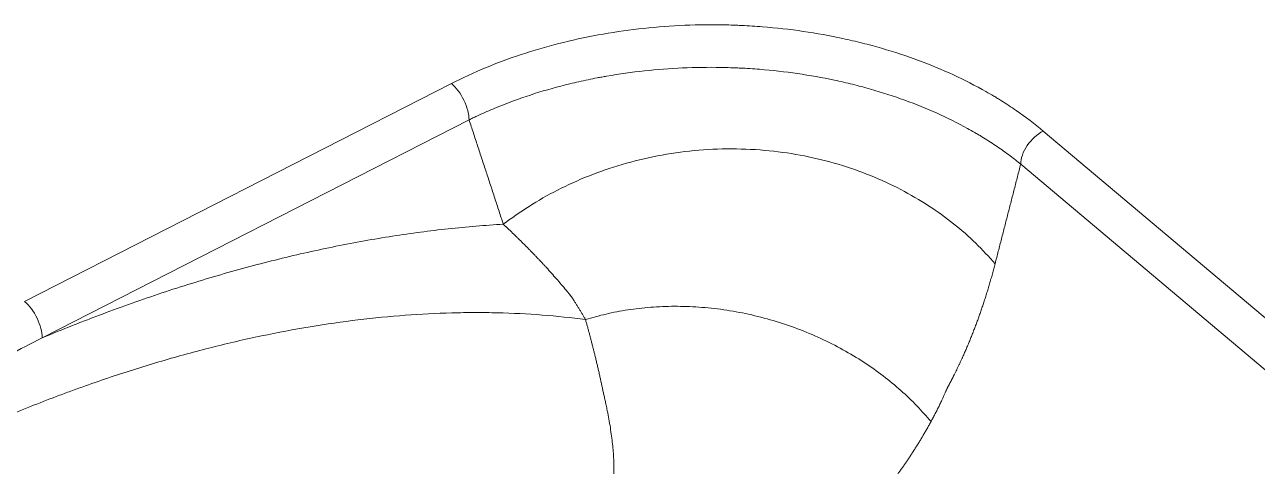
# Model space of a CAD drawing. Extents: x 10170 to 11010, y -16669 to -16075.
# Drawn here: x 10568.8 to 10598.95, y -16197.01 to -16186.19 of the extents above; entities that cross this region are included whole.
import ezdxf

# ---------------------------------------------------------------- set-up
doc = ezdxf.new("R2010")
doc.units = 0
doc.header["$MEASUREMENT"] = 0
doc.linetypes.add('HIDDEN2', pattern=[4.7625, 3.175, -1.5875])
doc.layers.add('1', color=4, linetype='HIDDEN2', lineweight=13)

msp = doc.modelspace()

# ---------------------------------------------------------------- linework, layer by layer
at = {"layer": '1', "color": 1, "linetype": 'Continuous', "lineweight": 13}
for p, q in [((10568.80262, -16192.9679), (10579.24028, -16187.63025)), ((10579.67157, -16188.52037), (10569.23391, -16193.85802)), ((10593.71256, -16188.79471), (10625.57208, -16215.66996)), ((10625.02124, -16216.48106), (10593.16172, -16189.60581))]:
    msp.add_line(p, q, dxfattribs=at)
for centre, major_axis, ratio, start_param, end_param in [((10579.24257, -16188.15848), (0.31871, -0.62324), 0.46078096, 0.73873211, 2.30952844), ((10593.71485, -16189.32295), (-0.45135, -0.53506), 0.59760843, 4.10016161, 5.67095794), ((10568.80491, -16193.49614), (0.31871, -0.62324), 0.46078096, 0.73873211, 2.30952844)]:
    msp.add_ellipse(centre, major_axis=major_axis, ratio=ratio, start_param=start_param, end_param=end_param, dxfattribs=at)
for points, degree, knots in [([(10579.24028, -16187.63025), (10579.50963, -16187.49251), (10579.78664, -16187.36477), (10580.35535, -16187.1285), (10580.93875, -16186.91143), (10581.55116, -16186.73226), (10582.1783, -16186.57235), (10582.49925, -16186.50201), (10583.15649, -16186.38146), (10583.48682, -16186.33235), (10584.15077, -16186.2557), (10584.48439, -16186.22815), (10585.1549, -16186.19452), (10585.4918, -16186.18842), (10585.91501, -16186.19452), (10586.04213, -16186.19738), (10586.16949, -16186.2018), (10586.25445, -16186.2051), (10586.29698, -16186.20692), (10586.50924, -16186.2169), (10586.67804, -16186.22762), (10587.18145, -16186.26779), (10587.51311, -16186.30527), (10588.16865, -16186.40119), (10588.49254, -16186.45964), (10588.9725, -16186.56318), (10589.13151, -16186.60035), (10589.36852, -16186.66014), (10589.44728, -16186.68074), (10589.60428, -16186.72331), (10589.68261, -16186.74529), (10590.07093, -16186.85807), (10590.37233, -16186.95767), (10590.95719, -16187.17506), (10591.24065, -16187.29284), (10591.78972, -16187.54652), (10592.05532, -16187.68241), (10592.37588, -16187.86388), (10592.43942, -16187.90076), (10592.53385, -16187.95695), (10592.56519, -16187.97584), (10592.62745, -16188.01382), (10592.78213, -16188.10936), (10592.93196, -16188.20783), (10593.28234, -16188.44976), (10593.50365, -16188.61848), (10593.71256, -16188.79471)], 3, [0, 0, 0, 0, 0.0625, 0.0625, 0.125, 0.1875, 0.1875, 0.25, 0.25, 0.3125, 0.3125, 0.375, 0.375, 0.4375, 0.4375, 0.453125, 0.4609375, 0.4609375, 0.46875, 0.46875, 0.5, 0.5, 0.5625, 0.5625, 0.625, 0.625, 0.65625, 0.65625, 0.671875, 0.671875, 0.6875, 0.6875, 0.75, 0.75, 0.8125, 0.8125, 0.875, 0.875, 0.890625, 0.890625, 0.8984375, 0.8984375, 0.90625, 0.9375, 0.9375, 1, 1, 1, 1]), ([(10593.16172, -16189.60581), (10593.15567, -16189.60084), (10593.14956, -16189.59585), (10593.13737, -16189.58591), (10593.11904, -16189.57103), (10593.07605, -16189.53643), (10592.98913, -16189.46779), (10592.81152, -16189.33271), (10592.54712, -16189.146), (10592.32421, -16189.0033), (10592.1813, -16188.91621), (10592.15254, -16188.8989), (10592.09466, -16188.86448), (10592.06552, -16188.84737), (10591.97772, -16188.79644), (10591.91865, -16188.76302), (10591.62061, -16188.5985), (10591.37369, -16188.47521), (10590.86322, -16188.2449), (10590.59967, -16188.13787), (10590.0559, -16187.94013), (10589.77566, -16187.84942), (10589.41458, -16187.74656), (10589.34173, -16187.7265), (10589.19569, -16187.68763), (10588.97591, -16187.63117), (10588.75405, -16187.58016), (10588.30757, -16187.4853), (10587.70494, -16187.37789), (10587.08782, -16187.30821), (10586.61943, -16187.27039), (10586.46238, -16187.26019), (10586.26488, -16187.25051), (10586.22529, -16187.24873), (10586.1462, -16187.24548), (10586.02764, -16187.24108), (10585.90929, -16187.23809), (10585.51532, -16187.23122), (10585.20171, -16187.23563), (10584.57757, -16187.26378), (10584.26703, -16187.28752), (10583.64905, -16187.35443), (10583.3416, -16187.3976), (10582.99751, -16187.45747), (10582.95934, -16187.46428), (10582.88322, -16187.47817), (10582.76934, -16187.49943), (10582.50571, -16187.55206), (10582.28328, -16187.60226), (10581.8431, -16187.70939), (10581.55585, -16187.78976), (10580.99372, -16187.96833), (10580.71883, -16188.06655), (10580.31608, -16188.2276), (10580.18406, -16188.28331), (10579.98938, -16188.36993), (10579.89287, -16188.41399), (10579.78173, -16188.46674), (10579.72653, -16188.49344), (10579.70295, -16188.50496), (10579.68725, -16188.51265), (10579.67938, -16188.51652), (10579.67157, -16188.52037)], 3, [0, 0, 0, 0, 0.00195312, 0.00195312, 0.00390625, 0.0078125, 0.015625, 0.03125, 0.0625, 0.09375, 0.09375, 0.1015625, 0.1015625, 0.109375, 0.109375, 0.125, 0.125, 0.1875, 0.1875, 0.25, 0.25, 0.3125, 0.3125, 0.328125, 0.328125, 0.34375, 0.375, 0.375, 0.4375, 0.5, 0.5, 0.53125, 0.53125, 0.5390625, 0.5390625, 0.546875, 0.5625, 0.5625, 0.625, 0.625, 0.6875, 0.6875, 0.75, 0.75, 0.7578125, 0.7578125, 0.765625, 0.78125, 0.8125, 0.8125, 0.875, 0.875, 0.9375, 0.9375, 0.96875, 0.96875, 0.984375, 0.9921875, 0.99609375, 0.99804688, 0.99804688, 1, 1, 1, 1]), ([(10569.23391, -16193.85802), (10569.47912, -16193.75587), (10569.84677, -16193.60647), (10570.21416, -16193.46287), (10570.45902, -16193.36844), (10570.58134, -16193.32191), (10571.19176, -16193.09286), (10571.67701, -16192.92097), (10572.64134, -16192.59976), (10573.12042, -16192.45046), (10574.07249, -16192.17418), (10575.01846, -16191.9202), (10576.41928, -16191.60574), (10577.80191, -16191.35791), (10579.16618, -16191.17736), (10580.06336, -16191.10219), (10580.50882, -16191.07608)], 3, [0, 0, 0, 0, 0.0625, 0.09375, 0.09375, 0.125, 0.125, 0.25, 0.25, 0.375, 0.375, 0.5, 0.625, 0.75, 0.875, 1, 1, 1, 1]), ([(10582.5181, -16193.41173), (10582.51182, -16193.40097), (10582.49925, -16193.37943), (10582.4802, -16193.34698), (10582.46099, -16193.31441), (10582.44162, -16193.28171), (10582.42208, -16193.24888), (10582.40238, -16193.21592), (10582.3825, -16193.18284), (10582.36245, -16193.14962), (10582.34222, -16193.11628), (10582.32181, -16193.08281), (10582.30123, -16193.04922), (10582.28059, -16193.01567), (10582.25985, -16192.98222), (10582.23894, -16192.94895), (10582.22147, -16192.92131), (10582.2075, -16192.89967), (10582.1972, -16192.88434), (10582.18712, -16192.86983), (10582.17724, -16192.85617), (10582.1676, -16192.84333), (10582.15774, -16192.83084), (10582.14764, -16192.81837), (10582.13732, -16192.80558), (10582.12697, -16192.79281), (10582.1166, -16192.78004), (10582.10621, -16192.76728), (10582.09581, -16192.75454), (10582.08539, -16192.74181), (10582.07495, -16192.72908), (10582.06449, -16192.71637), (10582.05401, -16192.70367), (10582.00879, -16192.64898), (10581.92783, -16192.55246), (10581.80868, -16192.41406), (10581.68712, -16192.27631), (10581.58675, -16192.16525), (10581.50916, -16192.08077), (10581.45531, -16192.02266), (10581.40084, -16191.96442), (10581.34573, -16191.90603), (10581.29, -16191.84751), (10581.23362, -16191.78886), (10581.17661, -16191.73009), (10581.11894, -16191.67119), (10581.06064, -16191.61217), (10581.00168, -16191.55305), (10580.9421, -16191.49381), (10580.88195, -16191.43445), (10580.82123, -16191.37498), (10580.75993, -16191.31541), (10580.69805, -16191.25573), (10580.63558, -16191.19595), (10580.57258, -16191.13608), (10580.53007, -16191.09608), (10580.50882, -16191.07608)], 3, [0, 0, 0, 0, 0.01385144, 0.02771572, 0.04159285, 0.05548287, 0.06938579, 0.08330165, 0.09723045, 0.11117223, 0.12512701, 0.1390948, 0.15307564, 0.16706954, 0.18084885, 0.19462064, 0.20838492, 0.21509335, 0.22151095, 0.22763792, 0.23347452, 0.23902106, 0.24427792, 0.24993415, 0.25558342, 0.26122572, 0.26686105, 0.2724894, 0.27811078, 0.28372518, 0.2893326, 0.29493304, 0.30052649, 0.30611295, 0.36715901, 0.42767272, 0.48765161, 0.54709276, 0.57215417, 0.59723105, 0.62232345, 0.64743138, 0.67255489, 0.697694, 0.72284873, 0.7480191, 0.77320513, 0.79840683, 0.82361637, 0.8488228, 0.87402615, 0.89922652, 0.92442401, 0.94961869, 0.97481066, 1, 1, 1, 1]), ([(10592.53529, -16192.04375), (10592.27657, -16193.05064), (10591.90654, -16193.94779), (10591.71888, -16194.40277), (10591.45017, -16194.93178), (10591.3942, -16195.0365), (10591.37761, -16195.06754), (10591.36501, -16195.09395), (10591.35532, -16195.11427), (10591.33251, -16195.16523), (10591.28145, -16195.27937), (10591.26339, -16195.31897), (10591.12236, -16195.62829), (10590.96802, -16195.91008)], 2, [0, 0, 0, 0.5, 0.5, 0.75, 0.8125, 0.8125, 0.828125, 0.828125, 0.84375, 0.84375, 0.875, 0.875, 1, 1, 1]), ([(10582.5181, -16193.41173), (10582.17052, -16193.36546), (10581.8177, -16193.32841), (10581.1014, -16193.27308), (10580.7379, -16193.2548), (10580.27681, -16193.24377), (10580.18426, -16193.24215), (10579.99848, -16193.24011), (10579.90522, -16193.23967), (10579.62495, -16193.24016), (10579.43737, -16193.24286), (10578.87244, -16193.25797), (10578.11338, -16193.29687), (10577.34282, -16193.37273), (10576.5665, -16193.467), (10576.17545, -16193.52338), (10575.38762, -16193.65446), (10574.99084, -16193.72916), (10574.19155, -16193.89685), (10573.78905, -16193.98985), (10572.97823, -16194.19431), (10572.56993, -16194.30578), (10571.74737, -16194.54757), (10571.33308, -16194.67794), (10570.70711, -16194.88787), (10570.39298, -16194.99642), (10570.07714, -16195.11038), (10569.8662, -16195.18757), (10569.76063, -16195.22673), (10569.23269, -16195.42525), (10568.80966, -16195.59282), (10567.96223, -16195.94534), (10567.53784, -16196.13028), (10566.9002, -16196.42074), (10566.68749, -16196.5197), (10566.36815, -16196.67162), (10566.26166, -16196.72284), (10566.04856, -16196.8265), (10565.94197, -16196.87892), (10565.622, -16197.03819), (10565.4084, -16197.147), (10564.98098, -16197.36664), (10564.76714, -16197.47747), (10564.12568, -16197.80859), (10563.69811, -16198.02823), (10562.84264, -16198.46845), (10562.41476, -16198.6889), (10561.55854, -16199.13082), (10561.13022, -16199.35226), (10559.84453, -16200.01804), (10558.98644, -16200.46387), (10557.26793, -16201.35907), (10556.4075, -16201.8084), (10554.68403, -16202.70969), (10553.821, -16203.16164), (10552.09199, -16204.06678), (10551.22602, -16204.51995), (10549.9246, -16205.19939), (10549.4904, -16205.42582), (10548.62114, -16205.87841), (10548.1861, -16206.10453), (10547.31506, -16206.5567), (10546.87906, -16206.78276), (10546.22423, -16207.12198), (10546.0058, -16207.2351), (10545.56876, -16207.46107), (10545.35014, -16207.5739), (10544.69407, -16207.91149), (10544.25641, -16208.13531), (10543.76394, -16208.38479), (10543.70922, -16208.41246), (10543.59968, -16208.46806), (10543.54487, -16208.49597), (10543.38026, -16208.58016), (10543.27029, -16208.63695), (10543.13244, -16208.7093), (10543.10486, -16208.7238), (10543.04977, -16208.75266), (10543.02224, -16208.76705), (10542.93972, -16208.80999), (10542.8299, -16208.86669), (10542.72057, -16208.92161), (10542.63881, -16208.96193), (10542.61159, -16208.97522), (10542.55723, -16209.00147), (10542.53007, -16209.01446), (10542.503, -16209.02718)], 3, [0, 0, 0, 0, 0.03125, 0.03125, 0.0625, 0.0625, 0.0703125, 0.0703125, 0.078125, 0.078125, 0.09375, 0.09375, 0.125, 0.15625, 0.15625, 0.1875, 0.1875, 0.21875, 0.21875, 0.25, 0.25, 0.28125, 0.28125, 0.3125, 0.3125, 0.328125, 0.3359375, 0.3359375, 0.34375, 0.34375, 0.375, 0.375, 0.40625, 0.40625, 0.421875, 0.421875, 0.4296875, 0.4296875, 0.4375, 0.4375, 0.453125, 0.453125, 0.46875, 0.46875, 0.5, 0.5, 0.53125, 0.53125, 0.5625, 0.5625, 0.625, 0.625, 0.6875, 0.6875, 0.75, 0.75, 0.8125, 0.8125, 0.84375, 0.84375, 0.875, 0.875, 0.90625, 0.90625, 0.921875, 0.921875, 0.9375, 0.9375, 0.96875, 0.96875, 0.97265625, 0.97265625, 0.9765625, 0.9765625, 0.984375, 0.984375, 0.98632812, 0.98632812, 0.98828125, 0.98828125, 0.9921875, 0.99609375, 0.99609375, 0.99804687, 0.99804687, 1, 1, 1, 1]), ([(10578.95423, -16199.07713), (10578.96208, -16199.08206), (10578.97778, -16199.09194), (10579.00131, -16199.10658), (10579.02483, -16199.12111), (10579.04834, -16199.13551), (10579.07184, -16199.14979), (10579.09533, -16199.16393), (10579.1188, -16199.17795), (10579.14227, -16199.19185), (10579.16572, -16199.20561), (10579.18916, -16199.21924), (10579.21259, -16199.23275), (10579.236, -16199.24612), (10579.2594, -16199.25936), (10579.28279, -16199.27247), (10579.30616, -16199.28545), (10579.32952, -16199.2983), (10579.35286, -16199.31102), (10579.37619, -16199.3236), (10579.3995, -16199.33605), (10579.42279, -16199.34837), (10579.44606, -16199.36055), (10579.46932, -16199.37259), (10579.49256, -16199.3845), (10579.51577, -16199.39627), (10579.53897, -16199.40791), (10579.56215, -16199.41941), (10579.58531, -16199.43077), (10579.60845, -16199.442), (10579.63157, -16199.45308), (10579.65466, -16199.46403), (10579.73363, -16199.501), (10579.86802, -16199.56041), (10580.05568, -16199.63434), (10580.24188, -16199.69835), (10580.42138, -16199.75062), (10580.59441, -16199.79178), (10580.76131, -16199.82245), (10580.92672, -16199.84337), (10581.1363, -16199.85711), (10581.38622, -16199.85), (10581.65651, -16199.80595), (10581.90785, -16199.72774), (10582.12948, -16199.62192), (10582.33243, -16199.48662), (10582.50698, -16199.33179), (10582.66412, -16199.15106), (10582.79408, -16198.95951), (10582.90931, -16198.74289), (10582.98517, -16198.56033), (10583.04287, -16198.39017), (10583.09032, -16198.2277), (10583.12973, -16198.05504), (10583.15761, -16197.89757), (10583.17441, -16197.78334), (10583.18726, -16197.67621), (10583.19683, -16197.57677), (10583.21155, -16197.38242), (10583.21965, -16197.09182), (10583.20362, -16196.70305), (10583.17142, -16196.37621), (10583.13515, -16196.111), (10583.10151, -16195.90427), (10583.06822, -16195.72461), (10583.03767, -16195.57333), (10583.01174, -16195.45146), (10582.98657, -16195.33718), (10582.96271, -16195.23073), (10582.94066, -16195.13233), (10582.92384, -16195.05509), (10582.91135, -16194.99612), (10582.90201, -16194.95235), (10582.89232, -16194.90711), (10582.88224, -16194.8604), (10582.87174, -16194.8122), (10582.86078, -16194.76249), (10582.84933, -16194.71126), (10582.83401, -16194.6438), (10582.8147, -16194.56046), (10582.79131, -16194.46148), (10582.76738, -16194.36223), (10582.74427, -16194.26809), (10582.72206, -16194.17909), (10582.70085, -16194.09525), (10582.67926, -16194.01106), (10582.65731, -16193.92651), (10582.63499, -16193.84161), (10582.61231, -16193.75636), (10582.58929, -16193.67077), (10582.56592, -16193.58481), (10582.54223, -16193.49854), (10582.52614, -16193.44065), (10582.5181, -16193.41173)], 3, [0, 0, 0, 0, 0.00168379, 0.00336923, 0.00505631, 0.00674507, 0.00843551, 0.01012765, 0.01182152, 0.01351712, 0.01521448, 0.01691362, 0.01861455, 0.02031729, 0.02202186, 0.02372829, 0.02543658, 0.02714677, 0.02885887, 0.03057291, 0.0322889, 0.03400687, 0.03572684, 0.03744883, 0.03917287, 0.04089898, 0.04262718, 0.04435751, 0.04608998, 0.04782461, 0.04956145, 0.0513005, 0.05304181, 0.06743955, 0.08205451, 0.09690475, 0.11201086, 0.12618838, 0.14070758, 0.15559107, 0.17086435, 0.1994577, 0.22989201, 0.25853202, 0.28931781, 0.31804105, 0.34931538, 0.37801053, 0.40995572, 0.43801173, 0.47125104, 0.48394425, 0.50447861, 0.53320036, 0.54771243, 0.56125464, 0.57379685, 0.58531091, 0.59577082, 0.64062604, 0.68297088, 0.72251033, 0.74452088, 0.76580154, 0.78631571, 0.79934453, 0.81154622, 0.82290315, 0.83339917, 0.84301964, 0.85175145, 0.8558161, 0.8600052, 0.86431946, 0.86875962, 0.87332642, 0.8780206, 0.88284293, 0.88779418, 0.89701247, 0.90619817, 0.91535023, 0.9244676, 0.93206949, 0.93966174, 0.9472439, 0.95481554, 0.96237621, 0.96992548, 0.97746293, 0.98498811, 0.99250061, 1, 1, 1, 1]), ([(10569.23391, -16193.85802), (10568.68718, -16194.14189), (10568.13992, -16194.42433), (10567.04553, -16194.98732), (10566.4984, -16195.26787), (10565.67821, -16195.68742), (10565.40488, -16195.82706), (10564.85825, -16196.10629), (10564.58493, -16196.24589), (10563.76493, -16196.66481), (10563.21825, -16196.94414), (10560.48478, -16198.3409), (10558.29782, -16199.45895), (10555.0168, -16201.13825), (10553.92303, -16201.69837), (10551.73506, -16202.81926), (10550.64086, -16203.38003), (10548.45162, -16204.5019), (10547.35657, -16205.06299), (10545.71304, -16205.90444), (10545.16503, -16206.1849), (10544.47969, -16206.53542), (10544.34261, -16206.60552), (10544.0684, -16206.74572), (10543.93128, -16206.81581), (10543.65706, -16206.95598), (10543.51998, -16207.02604), (10543.24579, -16207.16614), (10543.10867, -16207.2362), (10542.9714, -16207.30625)], 3, [0, 0, 0, 0, 0.0625, 0.0625, 0.125, 0.125, 0.15625, 0.15625, 0.1875, 0.1875, 0.25, 0.25, 0.5, 0.5, 0.625, 0.625, 0.75, 0.75, 0.875, 0.875, 0.9375, 0.9375, 0.953125, 0.953125, 0.96875, 0.96875, 0.984375, 0.984375, 1, 1, 1, 1]), ([(10590.96802, -16195.91008), (10590.69074, -16196.41633), (10590.37606, -16196.88012), (10590.22674, -16197.1002), (10590.06882, -16197.31095), (10589.90397, -16197.53094), (10589.75508, -16197.71004), (10589.67917, -16197.80134), (10589.60113, -16197.88775), (10589.53856, -16197.95704), (10589.45113, -16198.04882), (10589.30338, -16198.20389), (10589.14858, -16198.35344), (10588.84573, -16198.64603), (10588.52543, -16198.91199), (10587.88937, -16199.44015), (10587.20361, -16199.84177), (10586.50607, -16200.25028), (10585.78696, -16200.50971), (10585.02195, -16200.7857), (10584.26294, -16200.88004), (10583.42959, -16200.98361), (10582.6124, -16200.86586), (10581.81995, -16200.75168), (10581.03342, -16200.42685)], 2, [0, 0, 0, 0.07262176, 0.07262176, 0.10893263, 0.10893263, 0.14524351, 0.14524351, 0.16339895, 0.16339895, 0.18155439, 0.18155439, 0.21786527, 0.21786527, 0.29048702, 0.29048702, 0.43573054, 0.43573054, 0.58097405, 0.58097405, 0.72621756, 0.72621756, 0.87146107, 0.87146107, 1, 1, 1])]:
    msp.add_open_spline(points, degree=degree, knots=knots, dxfattribs=at)
for points in [[(10580.50882, -16191.07608), (10579.67157, -16188.52037)], [(10593.16172, -16189.60581), (10592.53529, -16192.04375)]]:
    msp.add_open_spline(points, degree=1, dxfattribs=at)
msp.add_rational_spline([(10580.50882, -16191.07608), (10587.27461, -16185.89778), (10592.53529, -16192.04375)], [1, 0.683501945575, 1], degree=2, dxfattribs=at)
at = {"layer": '1', "color": 7, "linetype": 'Continuous', "lineweight": 18}
msp.add_rational_spline([(10582.5181, -16193.41173), (10587.58243, -16191.83718), (10590.96802, -16195.91008)], [1, 0.766458303861, 1], degree=2, dxfattribs=at)

doc.saveas('drawing.dxf')
